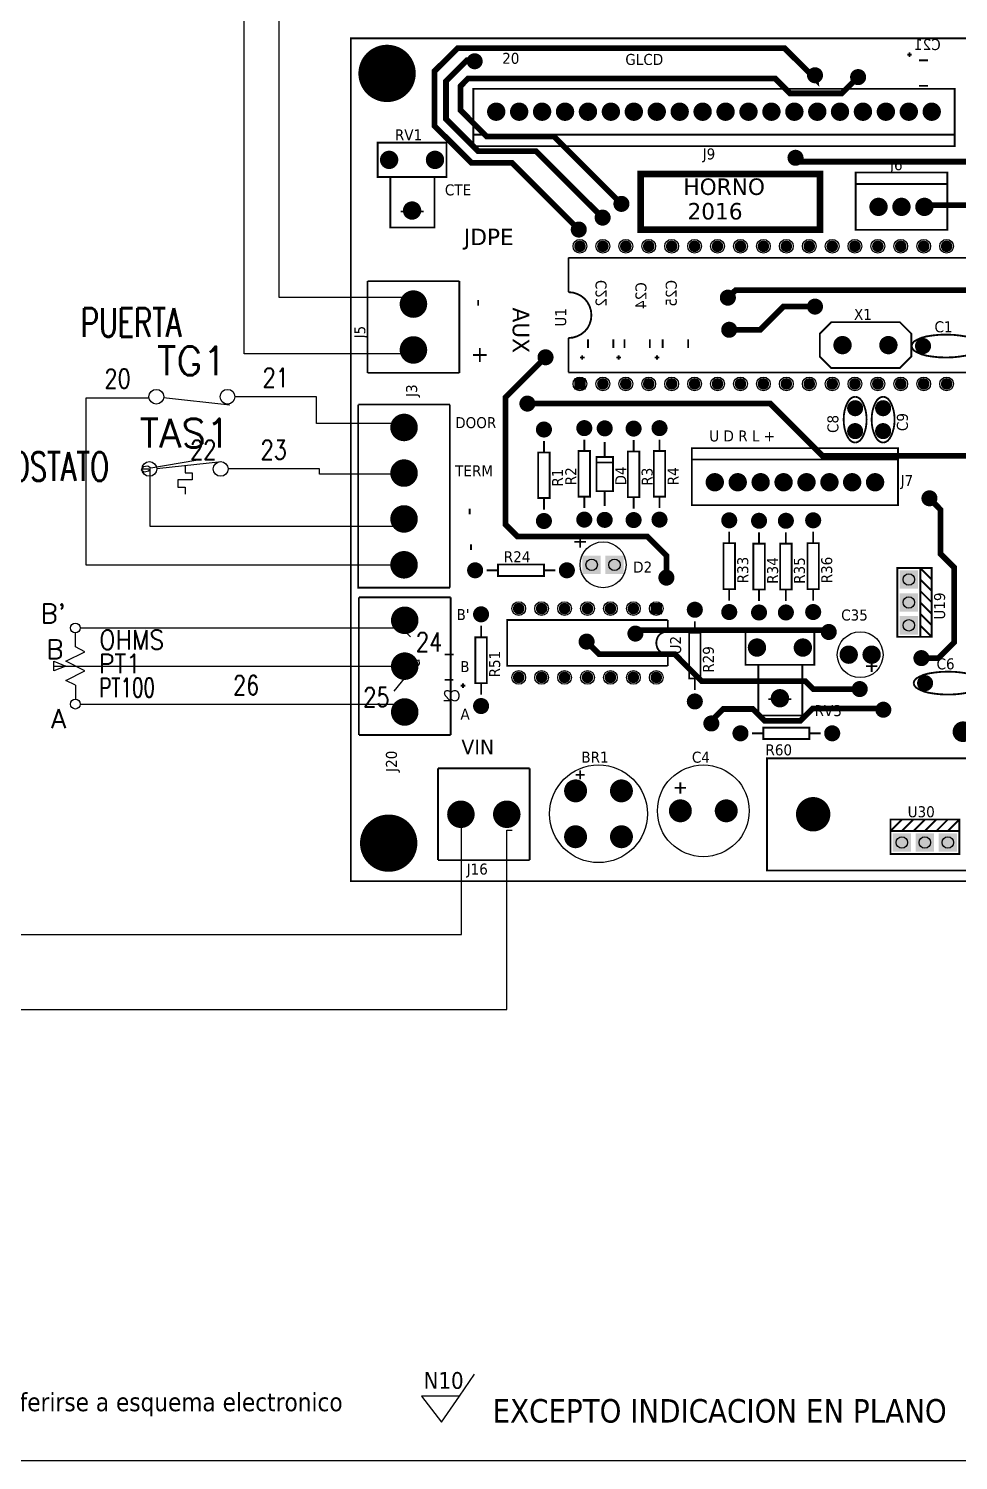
# Model space of a CAD drawing. Header units: millimetres. Extents: x 123.5 to 144.3, y 105.4 to 121.6.
# Drawn here: x 127.29 to 133.38, y 105.41 to 114.77 of the extents above; entities that cross this region are included whole.
import ezdxf
from ezdxf.enums import TextEntityAlignment as Align

# ---------------------------------------------------------------- set-up
doc = ezdxf.new("R2010")
doc.units = ezdxf.units.MM
for name, color, linetype in [('12632256', 7, 'Continuous'), ('CONTORNO', 179, 'Continuous'), ('DESC', 250, 'Continuous'), ('MISC', 7, 'Continuous'), ('SYMS', 7, 'Continuous'), ('TAGS', 250, 'Continuous'), ('TERMS', 250, 'Continuous'), ('WIRES', 7, 'Continuous')]:
    doc.layers.add(name, color=color, linetype=linetype)
doc.layers.add('WIRENO', color=7, linetype='Continuous', true_color=0x000000)
doc.styles.add('SLDTEXTSTYLE0', font='tahoma.ttf')
doc.styles.get("Standard").update_dxf_attribs({"font": 'tahoma.ttf'})
doc.styles.add('WD', font='romans.shx')

# ---------------------------------------------------------------- blocks, each defined once
blk = doc.blocks.new('VVR1TZR')
for p, q in [((0, 0.125), (0, 0.2168)), ((-0.0625, 0.0312), (0.0625, 0.0938)), ((0.0625, 0.0938), (0, 0.125)), ((-0.1406, -0.0312), (-0.1406, 0.0312)), ((-0.1406, 0.0312), (-0.0625, 0)), ((-0.0625, 0), (-0.1406, -0.0312)), ((0.0625, -0.0312), (-0.0625, 0.0312)), ((-0.0625, -0.0938), (0.0625, -0.0312)), ((0, -0.125), (-0.0625, -0.0938)), ((0, -0.125), (0, -0.2168))]:
    blk.add_line(p, q)
for centre in [(0, 0.249), (0, -0.249)]:
    blk.add_circle(centre, 0.0322)
at = {"style": 'WD', "width": 0.7}
for tag, p in [('INST', (0.1562, 0.5599)), ('LOC', (0.1562, 0.3903))]:
    blk.add_attdef(tag, text='', height=0.125, dxfattribs=at).set_placement(p, align=Align.TOP_LEFT)
at = {"linetype": 'Continuous', "style": 'WD', "flags": 8}
for tag, p in [('TERM01', (-0.0625, 0.2812)), ('TERM03', (-0.0781, 0.0469))]:
    blk.add_attdef(tag, text='', height=0.125, dxfattribs=at).set_placement(p, align=Align.RIGHT)
at = {"color": 7, "style": 'WD', "flags": 1}
for tag, p in [('X2TERM01', (0, 0.2812)), ('X4TERM01', (-0.0312, 0.25)), ('X1TERM01', (0.0312, 0.25)), ('X4TERM03', (-0.1406, 0)), ('X4TERM02', (-0.0312, -0.25)), ('X8TERM02', (0, -0.2812)), ('X1TERM02', (0.0312, -0.25))]:
    blk.add_attdef(tag, p, '', height=0.0125, dxfattribs=at)
at = {"style": 'WD'}
for tag, p, width in [('RATING1', (0.1562, 0.1091), 0.9), ('TAG1', (0.1531, -0.0472), 0.9), ('DESC1', (0.1562, -0.2034), 0.7), ('DESC2', (0.1562, -0.3597), 0.7)]:
    blk.add_attdef(tag, p, '', height=0.125, dxfattribs=dict(at, width=width))
at = {"style": 'WD', "flags": 9}
blk.add_attdef('FAMILY', text='', height=0.01, dxfattribs=at).set_placement((-0.2191, -0.0659), align=Align.CENTER)
at = {"linetype": 'Continuous', "style": 'WD', "flags": 9}
for tag, p in [('MFG', (-0.2211, -0.0986)), ('CAT', (-0.2211, -0.0835))]:
    blk.add_attdef(tag, text='', height=0.01, dxfattribs=at).set_placement(p, align=Align.MIDDLE)
blk.add_attdef('ASSYCODE', text='', height=0.01, dxfattribs=at).set_placement((-0.2188, -0.125), align=Align.CENTER)
at = {"linetype": 'Continuous', "style": 'WD', "flags": 8}
blk.add_attdef('TERM02', text='', height=0.125, dxfattribs=at).set_placement((-0.0625, -0.2812), align=Align.TOP_RIGHT)
blk = doc.blocks.new('EPAD')
at = {"const_width": 0.5}
blk.add_lwpolyline([(-0.25, 0, 1), (0.25, 0, 1)], format="xyb", close=True, dxfattribs=at)
blk = doc.blocks.new('RPAD')
blk.add_trace([(-0.5, -0.5), (-0.5, 0.5), (0.5, -0.5), (0.5, 0.5)])
blk = doc.blocks.new('Tarjeta Electr')
for points, const_width in [([(128.4364, 112.9248), (132.6914, 112.9248), (132.6914, 116.6008), (128.4364, 116.6008), (128.4364, 112.9248)], 0.008), ([(129.4304, 115.7668), (129.1394, 116.0578), (128.9624, 116.0578), (128.8014, 116.2188), (128.8014, 116.4578), (128.9024, 116.5578), (130.3274, 116.5578), (130.4624, 116.4238), (130.4604, 116.4398)], 0.025), ([(129.5344, 115.8188), (129.2434, 116.1088), (128.9914, 116.1088), (128.8514, 116.2488), (128.8514, 116.4138), (128.9424, 116.5048), (128.9764, 116.5048), (128.9764, 116.5008)], 0.025), ([(130.8824, 116.5298), (130.8624, 116.5298)], 0.008), ([(130.8724, 116.5198), (130.8724, 116.5398)], 0.008), ([(130.9524, 116.5048), (130.9144, 116.5048)], 0.008), ([(129.6164, 115.8788), (129.3224, 116.1728), (129.0284, 116.1728), (128.9144, 116.2878), (128.9144, 116.3918), (128.9474, 116.4258), (130.2864, 116.4258), (130.3514, 116.3608), (130.5774, 116.3608), (130.6484, 116.4318)], 0.025), ([(130.9524, 116.3938), (130.9134, 116.3938)], 0.008), ([(128.9704, 116.1308), (131.0694, 116.1308), (131.0694, 116.3808), (128.9704, 116.3808), (128.9704, 116.1308)], 0.008), ([(128.5534, 115.9958), (128.8534, 115.9958), (128.8534, 116.1458), (128.5534, 116.1458), (128.5534, 115.9958)], 0.008), ([(131.0694, 116.1808), (128.9704, 116.1808)], 0.008), ([(130.0804, 115.4698), (130.1144, 115.5028), (131.4864, 115.5028), (131.4974, 115.5138), (131.4974, 115.9288), (131.2934, 116.1328), (131.1784, 116.1328), (131.1314, 116.1798)], 0.025), ([(131.1564, 116.0628), (130.3924, 116.0628), (130.3754, 116.0798)], 0.025), ([(129.7004, 115.7668), (130.4824, 115.7668), (130.4824, 116.0088), (129.7004, 116.0088), (129.7004, 115.7668)], 0.029), ([(130.6374, 115.7658), (131.0374, 115.7658), (131.0374, 116.0158), (130.6374, 116.0158), (130.6374, 115.7658)], 0.008), ([(128.6084, 115.7758), (128.8014, 115.7758), (128.8014, 115.9958), (128.6084, 115.9958), (128.6084, 115.7758)], 0.008), ([(130.6374, 115.9658), (131.0374, 115.9658)], 0.008), ([(128.7534, 115.8458), (128.6534, 115.8458)], 0.008), ([(131.4434, 115.8728), (130.9444, 115.8728), (130.9374, 115.8658)], 0.025), ([(129.3854, 115.4938), (129.3854, 115.6438)], 0.008), ([(129.3854, 115.6438), (131.3844, 115.6438)], 0.008), ([(128.5094, 115.5418), (128.9094, 115.5418)], 0.008), ([(128.5094, 115.1418), (128.5094, 115.5418)], 0.008), ([(128.9094, 115.1418), (128.9094, 115.5418)], 0.008), ([(129.4854, 115.3938), (129.4834, 115.4138), (129.4774, 115.4328), (129.4684, 115.4498), (129.4564, 115.4648), (129.4414, 115.4768), (129.4244, 115.4858), (129.4054, 115.4918), (129.3854, 115.4938)], 0.008), ([(129.4854, 115.3938), (129.4834, 115.3728), (129.4774, 115.3538), (129.4684, 115.3368), (129.4564, 115.3228), (129.4414, 115.3108), (129.4244, 115.3018), (129.4054, 115.2958), (129.3854, 115.2938)], 0.008), ([(130.0864, 115.3298), (130.2214, 115.3298), (130.3224, 115.4308), (130.4604, 115.4308)], 0.025), ([(130.5314, 115.3628), (130.8304, 115.3628), (130.8804, 115.3128), (130.8804, 115.2128), (130.8304, 115.1628), (130.5314, 115.1628), (130.4814, 115.2128), (130.4814, 115.3128), (130.5314, 115.3628)], 0.008), ([(129.3854, 115.1438), (129.3854, 115.2938)], 0.008), ([(129.4704, 115.2888), (129.4704, 115.2508)], 0.008), ([(129.5814, 115.2888), (129.5814, 115.2498)], 0.008), ([(129.6294, 115.2888), (129.6294, 115.2508)], 0.008), ([(129.7404, 115.2888), (129.7404, 115.2498)], 0.008), ([(129.7964, 115.2888), (129.7964, 115.2508)], 0.008), ([(129.9074, 115.2888), (129.9074, 115.2498)], 0.008), ([(130.8814, 115.2588), (130.8844, 115.2688), (130.8924, 115.2788), (130.9064, 115.2868), (130.9244, 115.2948), (130.9464, 115.3008), (130.9724, 115.3048), (131.0004, 115.3078), (131.0314, 115.3088)], 0.008), ([(131.1814, 115.2588), (131.1784, 115.2688), (131.1694, 115.2788), (131.1564, 115.2868), (131.1384, 115.2948), (131.1164, 115.3008), (131.0904, 115.3048), (131.0624, 115.3078), (131.0314, 115.3088)], 0.008), ([(129.8124, 114.2488), (129.8124, 114.3448), (129.7294, 114.4278), (129.1634, 114.4278), (129.1104, 114.4808), (129.1104, 115.0348), (129.2854, 115.2098)], 0.025), ([(129.4554, 115.2088), (129.4354, 115.2088)], 0.008), ([(129.4454, 115.2188), (129.4454, 115.1988)], 0.008), ([(129.6144, 115.2088), (129.5944, 115.2088)], 0.008), ([(129.6044, 115.2188), (129.6044, 115.1988)], 0.008), ([(129.7814, 115.2088), (129.7614, 115.2088)], 0.008), ([(129.7714, 115.2188), (129.7714, 115.1988)], 0.008), ([(130.8814, 115.2588), (130.8844, 115.2488), (130.8924, 115.2388), (130.9064, 115.2308), (130.9244, 115.2228), (130.9464, 115.2168), (130.9724, 115.2128), (131.0004, 115.2098), (131.0314, 115.2088)], 0.008), ([(131.1814, 115.2588), (131.1784, 115.2488), (131.1694, 115.2388), (131.1564, 115.2308), (131.1384, 115.2228), (131.1164, 115.2168), (131.0904, 115.2128), (131.0624, 115.2098), (131.0314, 115.2088)], 0.008), ([(128.5094, 115.1418), (128.9094, 115.1418)], 0.008), ([(129.3854, 115.1438), (131.3844, 115.1438)], 0.008), ([(129.2064, 115.0078), (130.2654, 115.0078), (130.4934, 114.7798), (131.4714, 114.7798), (131.5004, 114.8088)], 0.025), ([(130.6354, 115.0378), (130.6254, 115.0358), (130.6154, 115.0298), (130.6074, 115.0208), (130.6004, 115.0088), (130.5944, 114.9938), (130.5894, 114.9768), (130.5864, 114.9578), (130.5854, 114.9378)], 0.008), ([(130.6354, 115.0378), (130.6454, 115.0358), (130.6554, 115.0298), (130.6634, 115.0208), (130.6704, 115.0088), (130.6764, 114.9938), (130.6814, 114.9768), (130.6844, 114.9578), (130.6854, 114.9378)], 0.008), ([(130.7574, 115.0378), (130.7474, 115.0358), (130.7374, 115.0298), (130.7294, 115.0208), (130.7224, 115.0088), (130.7164, 114.9938), (130.7114, 114.9768), (130.7084, 114.9578), (130.7074, 114.9378)], 0.008), ([(130.7574, 115.0378), (130.7674, 115.0358), (130.7774, 115.0298), (130.7854, 115.0208), (130.7924, 115.0088), (130.7984, 114.9938), (130.8034, 114.9768), (130.8064, 114.9578), (130.8074, 114.9378)], 0.008), ([(128.8684, 115.0038), (128.4684, 115.0038)], 0.008), ([(128.8684, 114.2048), (128.4684, 114.2048), (128.4684, 115.0038)], 0.008), ([(128.8684, 115.0038), (128.8684, 114.2048)], 0.008), ([(130.6354, 114.8378), (130.6254, 114.8398), (130.6154, 114.8458), (130.6074, 114.8548), (130.6004, 114.8668), (130.5944, 114.8818), (130.5894, 114.8988), (130.5864, 114.9178), (130.5854, 114.9378)], 0.008), ([(130.6354, 114.8378), (130.6454, 114.8398), (130.6554, 114.8458), (130.6634, 114.8548), (130.6704, 114.8668), (130.6764, 114.8818), (130.6814, 114.8988), (130.6844, 114.9178), (130.6854, 114.9378)], 0.008), ([(130.7574, 114.8378), (130.7474, 114.8398), (130.7374, 114.8458), (130.7294, 114.8548), (130.7224, 114.8668), (130.7164, 114.8818), (130.7114, 114.8988), (130.7084, 114.9178), (130.7074, 114.9378)], 0.008), ([(130.7574, 114.8378), (130.7674, 114.8398), (130.7774, 114.8458), (130.7854, 114.8548), (130.7924, 114.8668), (130.7984, 114.8818), (130.8034, 114.8988), (130.8064, 114.9178), (130.8074, 114.9378)], 0.008), ([(129.2784, 114.8448), (129.2784, 114.7948)], 0.008), ([(129.4544, 114.8008), (129.4544, 114.8508)], 0.008), ([(129.5434, 114.7748), (129.5434, 114.8398)], 0.008), ([(129.6694, 114.8488), (129.6694, 114.7988)], 0.008), ([(129.7824, 114.8508), (129.7824, 114.8008)], 0.008), ([(129.2534, 114.5958), (129.3034, 114.5958), (129.3034, 114.7948), (129.2534, 114.7948), (129.2534, 114.5958)], 0.008), ([(129.4294, 114.6018), (129.4794, 114.6018), (129.4794, 114.8008), (129.4294, 114.8008), (129.4294, 114.6018)], 0.008), ([(129.5074, 114.6258), (129.5794, 114.6258), (129.5794, 114.7748), (129.5074, 114.7748), (129.5074, 114.6258)], 0.008), ([(129.6444, 114.5998), (129.6944, 114.5998), (129.6944, 114.7988), (129.6444, 114.7988), (129.6444, 114.5998)], 0.008), ([(129.7574, 114.6018), (129.8074, 114.6018), (129.8074, 114.8008), (129.7574, 114.8008), (129.7574, 114.6018)], 0.008), ([(129.9234, 114.5648), (130.8224, 114.5648), (130.8224, 114.8138), (129.9234, 114.8138), (129.9234, 114.5648)], 0.008), ([(129.9234, 114.7638), (130.8224, 114.7638)], 0.008), ([(129.5784, 114.7508), (129.5084, 114.7508)], 0.008), ([(129.2784, 114.5958), (129.2784, 114.5458)], 0.008), ([(129.4544, 114.5518), (129.4544, 114.6018)], 0.008), ([(129.5434, 114.6258), (129.5434, 114.5608)], 0.008), ([(129.6694, 114.5998), (129.6694, 114.5498)], 0.008), ([(129.7824, 114.6018), (129.7824, 114.5518)], 0.008), ([(130.9244, 113.8978), (130.9984, 113.8978), (131.0674, 113.9668), (131.0674, 114.2928), (131.0074, 114.3528), (131.0074, 114.5458), (130.9594, 114.5948)], 0.025), ([(129.4114, 114.4048), (129.4614, 114.4048)], 0.008), ([(129.4364, 114.4298), (129.4364, 114.3798)], 0.008), ([(130.0614, 114.1988), (130.1114, 114.1988), (130.1114, 114.3988), (130.0614, 114.3988), (130.0614, 114.1988)], 0.008), ([(130.0864, 114.4488), (130.0864, 114.3988)], 0.008), ([(130.1914, 114.1968), (130.2414, 114.1968), (130.2414, 114.3968), (130.1914, 114.3968), (130.1914, 114.1968)], 0.008), ([(130.2164, 114.4468), (130.2164, 114.3968)], 0.008), ([(130.3084, 114.1968), (130.3584, 114.1968), (130.3584, 114.3968), (130.3084, 114.3968), (130.3084, 114.1968)], 0.008), ([(130.3334, 114.4468), (130.3334, 114.3968)], 0.008), ([(130.4274, 114.1988), (130.4774, 114.1988), (130.4774, 114.3988), (130.4274, 114.3988), (130.4274, 114.1988)], 0.008), ([(130.4524, 114.4488), (130.4524, 114.3988)], 0.008), ([(129.0284, 114.2808), (129.0784, 114.2808)], 0.008), ([(129.0784, 114.2558), (129.2784, 114.2558), (129.2784, 114.3058), (129.0784, 114.3058), (129.0784, 114.2558)], 0.008), ([(129.2784, 114.2808), (129.3284, 114.2808)], 0.008), ([(130.8194, 113.9908), (130.9194, 113.9908), (130.9194, 114.2908), (130.8194, 114.2908), (130.8194, 113.9908)], 0.008), ([(130.9194, 114.2908), (130.9694, 114.2908), (130.9694, 113.9908), (130.9194, 113.9908)], 0.008), ([(130.9194, 114.2908), (130.9694, 114.2408)], 0.008), ([(130.9194, 114.2408), (130.9694, 114.1908)], 0.008), ([(128.8714, 114.1628), (128.4714, 114.1628)], 0.008), ([(128.4714, 114.1628), (128.4714, 113.5628)], 0.008), ([(128.8714, 113.5628), (128.8714, 114.1628)], 0.008), ([(130.0864, 114.1988), (130.0864, 114.1488)], 0.008), ([(130.2164, 114.1968), (130.2164, 114.1468)], 0.008), ([(130.3334, 114.1968), (130.3334, 114.1468)], 0.008), ([(130.4524, 114.1988), (130.4524, 114.1488)], 0.008), ([(130.9194, 114.1908), (130.9694, 114.1408)], 0.008), ([(130.9194, 114.1408), (130.9694, 114.0908)], 0.008), ([(130.9194, 114.0908), (130.9694, 114.0408)], 0.008), ([(129.0044, 114.0388), (129.0044, 113.9888)], 0.008), ([(129.8184, 114.0638), (129.1184, 114.0638), (129.1184, 113.8638), (129.8184, 113.8638)], 0.008), ([(130.5204, 114.0118), (130.5124, 114.0198), (129.6924, 114.0198), (129.6774, 114.0048)], 0.025), ([(129.7684, 113.9638), (129.7694, 113.9738), (129.7724, 113.9838), (129.7764, 113.9928), (129.7824, 113.9998), (129.7894, 114.0058), (129.7984, 114.0098), (129.8084, 114.0128), (129.8184, 114.0138)], 0.008), ([(129.8184, 114.0638), (129.8184, 114.0138)], 0.008), ([(129.9364, 114.0588), (129.9364, 114.0088)], 0.008), ([(130.1574, 113.8688), (130.4574, 113.8688), (130.4574, 114.0188), (130.1574, 114.0188), (130.1574, 113.8688)], 0.008), ([(130.9194, 114.0408), (130.9694, 113.9908)], 0.008), ([(128.9794, 113.7888), (129.0294, 113.7888), (129.0294, 113.9888), (128.9794, 113.9888), (128.9794, 113.7888)], 0.008), ([(130.6554, 113.7628), (130.4524, 113.7628), (130.4184, 113.7968), (129.9664, 113.7968), (129.8494, 113.9148), (129.5194, 113.9148), (129.4644, 113.9698)], 0.025), ([(129.7684, 113.9638), (129.7694, 113.9538), (129.7724, 113.9438), (129.7764, 113.9358), (129.7824, 113.9288), (129.7894, 113.9218), (129.7984, 113.9178), (129.8084, 113.9148), (129.8184, 113.9138)], 0.008), ([(129.9114, 113.8088), (129.9614, 113.8088), (129.9614, 114.0088), (129.9114, 114.0088), (129.9114, 113.8088)], 0.008), ([(128.8454, 113.9138), (128.8844, 113.9138)], 0.008), ([(129.8184, 113.9138), (129.8184, 113.8638)], 0.008), ([(130.7074, 113.8378), (130.7074, 113.8878)], 0.008), ([(130.2134, 113.6478), (130.4054, 113.6478), (130.4054, 113.8688), (130.2134, 113.8688), (130.2134, 113.6478)], 0.008), ([(130.7324, 113.8628), (130.6824, 113.8628)], 0.008), ([(130.8904, 113.7888), (130.8934, 113.7988), (130.9014, 113.8088), (130.9154, 113.8168), (130.9334, 113.8248), (130.9554, 113.8308), (130.9814, 113.8348), (131.0094, 113.8378), (131.0404, 113.8388)], 0.008), ([(131.1904, 113.7888), (131.1874, 113.7988), (131.1784, 113.8088), (131.1644, 113.8168), (131.1464, 113.8248), (131.1244, 113.8308), (131.0994, 113.8348), (131.0714, 113.8378), (131.0404, 113.8388)], 0.008), ([(128.8454, 113.8028), (128.8834, 113.8028)], 0.008), ([(128.9154, 113.7778), (128.9354, 113.7778)], 0.008), ([(128.9254, 113.7878), (128.9254, 113.7678)], 0.008), ([(129.0044, 113.7888), (129.0044, 113.7388)], 0.008), ([(129.9364, 113.8088), (129.9364, 113.7588)], 0.008), ([(130.8904, 113.7888), (130.8934, 113.7788), (130.9014, 113.7688), (130.9154, 113.7608), (130.9334, 113.7528), (130.9554, 113.7468), (130.9814, 113.7428), (131.0094, 113.7398), (131.0404, 113.7388)], 0.008), ([(131.1904, 113.7888), (131.1874, 113.7788), (131.1784, 113.7688), (131.1644, 113.7608), (131.1464, 113.7528), (131.1244, 113.7468), (131.0994, 113.7428), (131.0714, 113.7398), (131.0404, 113.7388)], 0.008), ([(130.3574, 113.7188), (130.2574, 113.7188)], 0.008), ([(130.0084, 113.6128), (130.0084, 113.6248), (130.0594, 113.6758), (130.1134, 113.6758), (130.1894, 113.6758), (130.2404, 113.6248), (130.3974, 113.6248), (130.4504, 113.6778), (130.7534, 113.6778), (130.7584, 113.6728)], 0.025), ([(130.2354, 113.5448), (130.4354, 113.5448), (130.4354, 113.5948), (130.2354, 113.5948), (130.2354, 113.5448)], 0.008), ([(128.8714, 113.5628), (128.4714, 113.5628)], 0.008), ([(130.1854, 113.5698), (130.2354, 113.5698)], 0.008), ([(130.4354, 113.5698), (130.4854, 113.5698)], 0.008), ([(130.2514, 112.9718), (131.6284, 112.9718), (131.6284, 113.4608), (130.2514, 113.4608), (130.2514, 112.9718)], 0.008), ([(128.8164, 113.4168), (128.8164, 113.0168)], 0.008), ([(128.8164, 113.4168), (129.2164, 113.4168)], 0.008), ([(129.2164, 113.4168), (129.2164, 113.0168)], 0.008), ([(129.4164, 113.3888), (129.4564, 113.3888)], 0.008), ([(129.4364, 113.4088), (129.4364, 113.3688)], 0.008), ([(129.8484, 113.3318), (129.8984, 113.3318)], 0.008), ([(129.8734, 113.3568), (129.8734, 113.3068)], 0.008), ([(130.7894, 113.1438), (130.7894, 113.1938), (131.0894, 113.1938), (131.0894, 113.1438)], 0.008), ([(130.7894, 113.1438), (130.8394, 113.1938)], 0.008), ([(130.7894, 113.0438), (131.0894, 113.0438), (131.0894, 113.1438), (130.7894, 113.1438), (130.7894, 113.0438)], 0.008), ([(130.8394, 113.1438), (130.8894, 113.1938)], 0.008), ([(130.8894, 113.1438), (130.9394, 113.1938)], 0.008), ([(130.9394, 113.1438), (130.9894, 113.1938)], 0.008), ([(130.9894, 113.1438), (131.0394, 113.1938)], 0.008), ([(131.0394, 113.1438), (131.0894, 113.1938)], 0.008), ([(128.8164, 113.0168), (129.2164, 113.0168)], 0.008)]:
    blk.add_lwpolyline(points, dxfattribs=dict(const_width=const_width))
for centre, radius in [((128.9764, 116.5008), 0.025), ((128.5944, 116.4478), 0.03), ((130.4604, 116.4398), 0.025), ((130.6484, 116.4318), 0.025), ((129.0704, 116.2808), 0.01), ((129.1704, 116.2808), 0.01), ((129.2704, 116.2808), 0.01), ((129.3704, 116.2808), 0.01), ((129.4704, 116.2808), 0.01), ((129.5704, 116.2808), 0.01), ((129.6704, 116.2808), 0.01), ((129.7704, 116.2808), 0.01), ((129.8704, 116.2808), 0.01), ((129.9704, 116.2808), 0.01), ((130.0704, 116.2808), 0.01), ((130.1704, 116.2808), 0.01), ((130.2704, 116.2808), 0.01), ((130.3704, 116.2808), 0.01), ((130.4704, 116.2808), 0.01), ((130.5694, 116.2808), 0.01), ((130.6694, 116.2808), 0.01), ((130.7694, 116.2808), 0.01), ((130.8694, 116.2808), 0.01), ((130.9694, 116.2808), 0.01), ((128.6034, 116.0708), 0.025), ((128.8034, 116.0708), 0.025), ((130.3754, 116.0798), 0.025), ((129.6164, 115.8788), 0.025), ((128.7034, 115.8498), 0.025), ((129.5344, 115.8188), 0.025), ((130.7374, 115.8658), 0.01), ((130.8374, 115.8658), 0.01), ((130.9374, 115.8658), 0.01), ((129.4304, 115.7668), 0.025), ((129.4354, 115.6938), 0.03), ((129.5354, 115.6938), 0.03), ((129.6354, 115.6938), 0.03), ((129.7354, 115.6938), 0.03), ((129.8354, 115.6938), 0.03), ((129.9354, 115.6938), 0.03), ((130.0354, 115.6938), 0.03), ((130.1354, 115.6938), 0.03), ((130.2354, 115.6938), 0.03), ((130.3354, 115.6938), 0.03), ((130.4354, 115.6938), 0.03), ((130.5354, 115.6938), 0.03), ((130.6344, 115.6938), 0.03), ((130.7344, 115.6938), 0.03), ((130.8344, 115.6938), 0.03), ((130.9344, 115.6938), 0.03), ((131.0344, 115.6938), 0.03), ((128.7094, 115.4418), 0.03), ((130.0804, 115.4698), 0.025), ((130.4604, 115.4308), 0.025), ((130.0864, 115.3298), 0.025), ((128.7094, 115.2418), 0.03), ((130.5804, 115.2628), 0.025), ((130.7804, 115.2628), 0.025), ((130.9314, 115.2588), 0.025), ((129.2854, 115.2098), 0.025), ((129.4354, 115.0938), 0.03), ((129.5354, 115.0938), 0.03), ((129.6354, 115.0938), 0.03), ((129.7354, 115.0938), 0.03), ((129.8354, 115.0938), 0.03), ((129.9354, 115.0938), 0.03), ((130.0354, 115.0938), 0.03), ((130.1354, 115.0938), 0.03), ((130.2354, 115.0938), 0.03), ((130.3354, 115.0938), 0.03), ((130.4354, 115.0938), 0.03), ((130.5354, 115.0938), 0.03), ((130.6344, 115.0938), 0.03), ((130.7344, 115.0938), 0.03), ((130.8344, 115.0938), 0.03), ((130.9344, 115.0938), 0.03), ((131.0344, 115.0938), 0.03), ((129.2064, 115.0078), 0.025), ((130.6354, 114.9878), 0.025), ((130.7574, 114.9878), 0.025), ((128.6684, 114.9038), 0.03), ((129.2784, 114.8948), 0.025), ((129.4544, 114.9008), 0.025), ((129.5434, 114.8998), 0.025), ((129.6694, 114.8988), 0.025), ((129.7824, 114.9008), 0.025), ((130.6354, 114.8878), 0.025), ((130.7574, 114.8878), 0.025), ((128.6684, 114.7048), 0.03), ((130.0234, 114.6648), 0.01), ((130.1234, 114.6648), 0.01), ((130.2234, 114.6648), 0.01), ((130.3234, 114.6648), 0.01), ((130.4234, 114.6648), 0.01), ((130.5234, 114.6648), 0.01), ((130.6224, 114.6648), 0.01), ((130.7224, 114.6648), 0.01), ((130.9594, 114.5948), 0.025), ((128.6684, 114.5048), 0.03), ((129.2784, 114.4958), 0.025), ((129.4544, 114.5018), 0.025), ((129.5434, 114.5008), 0.025), ((129.6694, 114.4998), 0.025), ((129.7824, 114.5018), 0.025), ((130.0864, 114.4988), 0.025), ((130.2164, 114.4968), 0.025), ((130.3334, 114.4968), 0.025), ((130.4524, 114.4988), 0.025), ((128.6684, 114.3048), 0.03), ((129.4864, 114.3048), 0.025), ((129.5864, 114.3048), 0.025), ((128.9784, 114.2808), 0.025), ((129.3784, 114.2808), 0.025), ((129.8124, 114.2488), 0.025), ((130.8694, 114.2408), 0.025), ((129.1684, 114.1138), 0.03), ((129.2684, 114.1138), 0.03), ((129.3684, 114.1138), 0.03), ((129.4684, 114.1138), 0.03), ((129.5684, 114.1138), 0.03), ((129.6684, 114.1138), 0.03), ((129.7684, 114.1138), 0.03), ((130.8694, 114.1408), 0.025), ((128.6714, 114.0628), 0.03), ((129.0044, 114.0888), 0.025), ((129.9364, 114.1088), 0.025), ((130.0864, 114.0988), 0.025), ((130.2164, 114.0968), 0.025), ((130.3334, 114.0968), 0.025), ((130.4524, 114.0988), 0.025), ((129.6774, 114.0048), 0.025), ((130.5204, 114.0118), 0.025), ((130.8694, 114.0408), 0.025), ((129.4644, 113.9698), 0.025), ((130.2074, 113.9438), 0.025), ((130.4074, 113.9438), 0.025), ((128.6714, 113.8628), 0.03), ((130.6074, 113.9128), 0.025), ((130.7074, 113.9128), 0.025), ((130.9244, 113.8978), 0.025), ((129.1684, 113.8138), 0.03), ((129.2684, 113.8138), 0.03), ((129.3684, 113.8138), 0.03), ((129.4684, 113.8138), 0.03), ((129.5684, 113.8138), 0.03), ((129.6684, 113.8138), 0.03), ((129.7684, 113.8138), 0.03), ((130.6554, 113.7628), 0.025), ((130.9404, 113.7888), 0.025), ((129.0044, 113.6888), 0.025), ((129.9364, 113.7088), 0.025), ((130.3074, 113.7228), 0.025), ((128.6714, 113.6628), 0.03), ((130.7584, 113.6728), 0.025), ((130.0084, 113.6128), 0.025), ((130.1354, 113.5698), 0.025), ((130.5354, 113.5698), 0.025), ((131.1054, 113.5768), 0.025), ((129.4164, 113.3188), 0.025), ((129.6164, 113.3188), 0.025), ((128.9164, 113.2168), 0.03), ((129.1164, 113.2168), 0.03), ((129.8734, 113.2318), 0.025), ((130.0734, 113.2318), 0.025), ((130.4524, 113.2168), 0.03), ((129.4164, 113.1188), 0.025), ((129.6164, 113.1188), 0.025), ((128.6014, 113.0908), 0.03), ((130.8394, 113.0938), 0.025), ((130.9394, 113.0938), 0.025), ((131.0394, 113.0938), 0.025)]:
    blk.add_circle(centre, radius)
at = {"layer": '12632256'}
for centre, radius in [((129.5364, 114.3048), 0.1), ((129.5364, 114.3048), 0), ((130.6574, 113.9128), 0.1), ((129.5164, 113.2188), 0.213), ((129.9734, 113.2318), 0.2)]:
    blk.add_circle(centre, radius, dxfattribs=at)
for name, p, xscale, yscale in [('EPAD', (128.5944, 116.4478), 0.25, 0.25), ('EPAD', (128.9764, 116.5008), 0.07, 0.07), ('EPAD', (130.4604, 116.4398), 0.07, 0.07), ('EPAD', (130.6484, 116.4318), 0.07, 0.07), ('EPAD', (129.0704, 116.2808), 0.08, 0.08), ('EPAD', (129.1704, 116.2808), 0.08, 0.08), ('EPAD', (129.2704, 116.2808), 0.08, 0.08), ('EPAD', (129.3704, 116.2808), 0.08, 0.08), ('EPAD', (129.4704, 116.2808), 0.08, 0.08), ('EPAD', (129.5704, 116.2808), 0.08, 0.08), ('EPAD', (129.6704, 116.2808), 0.08, 0.08), ('EPAD', (129.7704, 116.2808), 0.08, 0.08), ('EPAD', (129.8704, 116.2808), 0.08, 0.08), ('EPAD', (129.9704, 116.2808), 0.08, 0.08), ('EPAD', (130.0704, 116.2808), 0.08, 0.08), ('EPAD', (130.1704, 116.2808), 0.08, 0.08), ('EPAD', (130.2704, 116.2808), 0.08, 0.08), ('EPAD', (130.3704, 116.2808), 0.08, 0.08), ('EPAD', (130.4704, 116.2808), 0.08, 0.08), ('EPAD', (130.5694, 116.2808), 0.08, 0.08), ('EPAD', (130.6694, 116.2808), 0.08, 0.08), ('EPAD', (130.7694, 116.2808), 0.08, 0.08), ('EPAD', (130.8694, 116.2808), 0.08, 0.08), ('EPAD', (130.9694, 116.2808), 0.08, 0.08), ('EPAD', (128.6034, 116.0708), 0.08, 0.08), ('EPAD', (128.8034, 116.0708), 0.08, 0.08), ('EPAD', (130.3754, 116.0798), 0.07, 0.07), ('EPAD', (128.7034, 115.8498), 0.08, 0.08), ('EPAD', (129.6164, 115.8788), 0.07, 0.07), ('EPAD', (130.7374, 115.8658), 0.08, 0.08), ('EPAD', (130.8374, 115.8658), 0.08, 0.08), ('EPAD', (130.9374, 115.8658), 0.08, 0.08), ('EPAD', (129.5344, 115.8188), 0.07, 0.07), ('EPAD', (129.4304, 115.7668), 0.07, 0.07), ('EPAD', (129.4354, 115.6938), 0.05, 0.05), ('EPAD', (129.5354, 115.6938), 0.05, 0.05), ('EPAD', (129.6354, 115.6938), 0.05, 0.05), ('EPAD', (129.7354, 115.6938), 0.05, 0.05), ('EPAD', (129.8354, 115.6938), 0.05, 0.05), ('EPAD', (129.9354, 115.6938), 0.05, 0.05), ('EPAD', (130.0354, 115.6938), 0.05, 0.05), ('EPAD', (130.1354, 115.6938), 0.05, 0.05), ('EPAD', (130.2354, 115.6938), 0.05, 0.05), ('EPAD', (130.3354, 115.6938), 0.05, 0.05), ('EPAD', (130.4354, 115.6938), 0.05, 0.05), ('EPAD', (130.5354, 115.6938), 0.05, 0.05), ('EPAD', (130.6344, 115.6938), 0.05, 0.05), ('EPAD', (130.7344, 115.6938), 0.05, 0.05), ('EPAD', (130.8344, 115.6938), 0.05, 0.05), ('EPAD', (130.9344, 115.6938), 0.05, 0.05), ('EPAD', (131.0344, 115.6938), 0.05, 0.05), ('EPAD', (128.7094, 115.4418), 0.12, 0.12), ('EPAD', (130.0804, 115.4698), 0.07, 0.07), ('EPAD', (130.4604, 115.4308), 0.07, 0.07), ('EPAD', (130.0864, 115.3298), 0.07, 0.07), ('EPAD', (128.7094, 115.2418), 0.12, 0.12), ('EPAD', (130.5804, 115.2628), 0.08, 0.08), ('EPAD', (130.7804, 115.2628), 0.08, 0.08), ('EPAD', (130.9314, 115.2588), 0.07, 0.07), ('EPAD', (129.2854, 115.2098), 0.07, 0.07), ('RPAD', (129.4354, 115.0938), 0.05, 0.05), ('EPAD', (129.5354, 115.0938), 0.05, 0.05), ('EPAD', (129.6354, 115.0938), 0.05, 0.05), ('EPAD', (129.7354, 115.0938), 0.05, 0.05), ('EPAD', (129.8354, 115.0938), 0.05, 0.05), ('EPAD', (129.9354, 115.0938), 0.05, 0.05), ('EPAD', (130.0354, 115.0938), 0.05, 0.05), ('EPAD', (130.1354, 115.0938), 0.05, 0.05), ('EPAD', (130.2354, 115.0938), 0.05, 0.05), ('EPAD', (130.3354, 115.0938), 0.05, 0.05), ('EPAD', (130.4354, 115.0938), 0.05, 0.05), ('EPAD', (130.5354, 115.0938), 0.05, 0.05), ('EPAD', (130.6344, 115.0938), 0.05, 0.05), ('EPAD', (130.7344, 115.0938), 0.05, 0.05), ('EPAD', (130.8344, 115.0938), 0.05, 0.05), ('EPAD', (130.9344, 115.0938), 0.05, 0.05), ('EPAD', (131.0344, 115.0938), 0.05, 0.05), ('EPAD', (129.2064, 115.0078), 0.07, 0.07), ('EPAD', (130.6354, 114.9878), 0.07, 0.07), ('EPAD', (130.7574, 114.9878), 0.07, 0.07), ('EPAD', (128.6684, 114.9038), 0.12, 0.12), ('EPAD', (129.2784, 114.8948), 0.07, 0.07), ('EPAD', (129.4544, 114.9008), 0.07, 0.07), ('EPAD', (129.5434, 114.8998), 0.07, 0.07), ('EPAD', (129.6694, 114.8988), 0.07, 0.07), ('EPAD', (129.7824, 114.9008), 0.07, 0.07), ('EPAD', (130.6354, 114.8878), 0.07, 0.07), ('EPAD', (130.7574, 114.8878), 0.07, 0.07), ('EPAD', (128.6684, 114.7048), 0.12, 0.12), ('EPAD', (130.0234, 114.6648), 0.08, 0.08), ('EPAD', (130.1234, 114.6648), 0.08, 0.08), ('EPAD', (130.2234, 114.6648), 0.08, 0.08), ('EPAD', (130.3234, 114.6648), 0.08, 0.08), ('EPAD', (130.4234, 114.6648), 0.08, 0.08), ('EPAD', (130.5234, 114.6648), 0.08, 0.08), ('EPAD', (130.6224, 114.6648), 0.08, 0.08), ('EPAD', (130.7224, 114.6648), 0.08, 0.08), ('EPAD', (130.9594, 114.5948), 0.07, 0.07), ('EPAD', (128.6684, 114.5048), 0.12, 0.12), ('EPAD', (129.2784, 114.4958), 0.07, 0.07), ('EPAD', (129.4544, 114.5018), 0.07, 0.07), ('EPAD', (129.5434, 114.5008), 0.07, 0.07), ('EPAD', (129.6694, 114.4998), 0.07, 0.07), ('EPAD', (129.7824, 114.5018), 0.07, 0.07), ('EPAD', (130.0864, 114.4988), 0.07, 0.07), ('EPAD', (130.2164, 114.4968), 0.07, 0.07), ('EPAD', (130.3334, 114.4968), 0.07, 0.07), ('EPAD', (130.4524, 114.4988), 0.07, 0.07), ('EPAD', (128.6684, 114.3048), 0.12, 0.12), ('RPAD', (129.4864, 114.3048), 0.08, 0.08), ('RPAD', (129.5864, 114.3048), 0.08, 0.08), ('EPAD', (128.9784, 114.2808), 0.07, 0.07), ('EPAD', (129.3784, 114.2808), 0.07, 0.07), ('EPAD', (129.8124, 114.2488), 0.07, 0.07), ('EPAD', (129.9364, 114.1088), 0.07, 0.07), ('EPAD', (128.6714, 114.0628), 0.12, 0.12), ('EPAD', (129.0044, 114.0888), 0.07, 0.07), ('EPAD', (129.1684, 114.1138), 0.05, 0.05), ('EPAD', (129.2684, 114.1138), 0.05, 0.05), ('EPAD', (129.3684, 114.1138), 0.05, 0.05), ('EPAD', (129.4684, 114.1138), 0.05, 0.05), ('EPAD', (129.5684, 114.1138), 0.05, 0.05), ('EPAD', (129.6684, 114.1138), 0.05, 0.05), ('EPAD', (130.0864, 114.0988), 0.07, 0.07), ('EPAD', (130.2164, 114.0968), 0.07, 0.07), ('EPAD', (130.3334, 114.0968), 0.07, 0.07), ('EPAD', (130.4524, 114.0988), 0.07, 0.07), ('EPAD', (129.6774, 114.0048), 0.07, 0.07), ('EPAD', (130.5204, 114.0118), 0.07, 0.07), ('EPAD', (129.4644, 113.9698), 0.07, 0.07), ('EPAD', (130.2074, 113.9438), 0.08, 0.08), ('EPAD', (130.4074, 113.9438), 0.08, 0.08), ('EPAD', (128.6714, 113.8628), 0.12, 0.12), ('EPAD', (130.6074, 113.9128), 0.08, 0.08), ('EPAD', (130.7074, 113.9128), 0.08, 0.08), ('EPAD', (130.9244, 113.8978), 0.07, 0.07), ('EPAD', (129.1684, 113.8138), 0.05, 0.05), ('EPAD', (129.2684, 113.8138), 0.05, 0.05), ('EPAD', (129.3684, 113.8138), 0.05, 0.05), ('EPAD', (129.4684, 113.8138), 0.05, 0.05), ('EPAD', (129.5684, 113.8138), 0.05, 0.05), ('EPAD', (129.6684, 113.8138), 0.05, 0.05), ('EPAD', (129.7684, 113.8138), 0.05, 0.05), ('EPAD', (130.6554, 113.7628), 0.07, 0.07), ('EPAD', (130.9404, 113.7888), 0.07, 0.07), ('EPAD', (128.6714, 113.6628), 0.12, 0.12), ('EPAD', (129.0044, 113.6888), 0.07, 0.07), ('EPAD', (129.9364, 113.7088), 0.07, 0.07), ('EPAD', (130.3074, 113.7228), 0.08, 0.08), ('EPAD', (130.7584, 113.6728), 0.07, 0.07), ('EPAD', (130.0084, 113.6128), 0.07, 0.07), ('EPAD', (130.1354, 113.5698), 0.07, 0.07), ('EPAD', (130.5354, 113.5698), 0.07, 0.07), ('EPAD', (131.1054, 113.5768), 0.09, 0.09), ('EPAD', (129.4164, 113.3188), 0.1, 0.1), ('EPAD', (129.6164, 113.3188), 0.1, 0.1), ('EPAD', (128.9164, 113.2168), 0.12, 0.12), ('EPAD', (129.1164, 113.2168), 0.12, 0.12), ('EPAD', (129.8734, 113.2318), 0.1, 0.1), ('EPAD', (130.0734, 113.2318), 0.1, 0.1), ('EPAD', (130.4524, 113.2168), 0.15, 0.15), ('EPAD', (128.6014, 113.0908), 0.25, 0.25), ('EPAD', (129.4164, 113.1188), 0.1, 0.1), ('EPAD', (129.6164, 113.1188), 0.1, 0.1), ('RPAD', (130.8394, 113.0938), 0.08, 0.08), ('RPAD', (130.9394, 113.0938), 0.08, 0.08), ('RPAD', (131.0394, 113.0938), 0.08, 0.08)]:
    blk.add_blockref(name, p, dxfattribs=dict(xscale=xscale, yscale=yscale))
for p, xscale, yscale, rotation in [((130.8694, 114.2408), 0.08, 0.08, 270), ((130.8694, 114.1408), 0.08, 0.08, 270), ((129.7684, 114.1138), 0.05, 0.05, 180), ((130.8694, 114.0408), 0.08, 0.08, 270)]:
    blk.add_blockref('RPAD', p, dxfattribs=dict(xscale=xscale, yscale=yscale, rotation=rotation))
at = {"layer": '12632256', "text_generation_flag": 2, "width": 1.041667}
for s, p in [('C21', (131.0084, 116.5498)), ('C2', (128.9144, 113.7098))]:
    blk.add_text(s, height=0.048, dxfattribs=at).set_placement(p)
at = {"layer": '12632256'}
for s, height, width, p in [('20', 0.048, 1.041667, (129.0964, 116.4898)), ('GLCD', 0.048, 1.041667, (129.6334, 116.4848)), ('RV1', 0.048, 1.041667, (128.6284, 116.1558)), ('J9', 0.048, 1.041667, (129.9704, 116.0728)), ('J6', 0.048, 1.041667, (130.7874, 116.0258)), ('CTE', 0.048, 1.041667, (128.8464, 115.9158)), ('HORNO', 0.072, 1.111111, (129.8864, 115.9178)), ('2016', 0.072, 1.111111, (129.9044, 115.8108)), ('JDPE', 0.072, 1.111111, (128.9294, 115.6988)), ('X1', 0.048, 1.041667, (130.6304, 115.3728)), ('C1', 0.048, 1.041667, (130.9814, 115.3188)), ('+', 0.072, 1.111111, (128.9594, 115.1888)), ('DOOR', 0.048, 1.041667, (128.8914, 114.9008)), ('U D R L +', 0.048, 1.041667, (129.9994, 114.8428)), ('TERM', 0.048, 1.041667, (128.8914, 114.6908)), ('J7', 0.048, 1.041667, (130.8334, 114.6478)), ('R24', 0.048, 1.041667, (129.1034, 114.3158)), ('D2', 0.048, 1.041667, (129.6674, 114.2708)), ("B'", 0.048, 1.041667, (128.8974, 114.0638)), ('C35', 0.048, 1.041667, (130.5744, 114.0618)), ('C6', 0.048, 1.041667, (130.9904, 113.8488)), ('B', 0.048, 1.041667, (128.9134, 113.8368)), ('A', 0.048, 1.041667, (128.9144, 113.6298)), ('RV3', 0.048, 1.041667, (130.4584, 113.6448)), ('VIN', 0.064, 1.09375, (128.9184, 113.4788)), ('R60', 0.048, 1.041667, (130.2444, 113.4738)), ('BR1', 0.048, 1.041667, (129.4414, 113.4418)), ('C4', 0.048, 1.041667, (129.9234, 113.4418)), ('U30', 0.048, 1.041667, (130.8644, 113.2038)), ('J16', 0.048, 1.041667, (128.9414, 112.9538))]:
    blk.add_text(s, height=height, dxfattribs=dict(at, width=width)).set_placement(p)
at = {"layer": '12632256', "text_generation_flag": 2, "width": 1.041667}
for s, p in [('C22', (129.5514, 115.5468)), ('C24', (129.7254, 115.5368)), ('C25', (129.8574, 115.5468))]:
    blk.add_text(s, height=0.048, rotation=90, dxfattribs=at).set_placement(p)
at = {"layer": '12632256'}
for s, height, rotation, width, p in [('-', 0.072, 270, 1.111111, (128.9644, 115.4648)), ('AUX', 0.072, 270, 1.111111, (129.1424, 115.4268)), ('U1', 0.048, 90, 1.041667, (129.3754, 115.3438)), ('J5', 0.048, 90, 1.041667, (128.4994, 115.2918)), ('J3', 0.048, 90, 1.041667, (128.7254, 115.0368)), ('C8', 0.048, 90, 1.041667, (130.5624, 114.8798)), ('C9', 0.048, 90, 1.041667, (130.8654, 114.8878)), ('R1', 0.048, 90, 1.041667, (129.3614, 114.6458)), ('R2', 0.048, 90, 1.041667, (129.4194, 114.6518)), ('D4', 0.048, 90, 1.041667, (129.6374, 114.6508)), ('R3', 0.048, 90, 1.041667, (129.7524, 114.6498)), ('R4', 0.048, 90, 1.041667, (129.8654, 114.6518)), ('-', 0.072, 270, 1.111111, (128.9274, 114.5538)), ('-', 0.072, 270, 1.111111, (128.9334, 114.3988)), ('R33', 0.048, 90, 1.041667, (130.1694, 114.2238)), ('R34', 0.048, 90, 1.041667, (130.2994, 114.2218)), ('R35', 0.048, 90, 1.041667, (130.4164, 114.2218)), ('R36', 0.048, 90, 1.041667, (130.5354, 114.2238)), ('U19', 0.048, 90, 1.041667, (131.0274, 114.0658)), ('U2', 0.048, 90, 1.041667, (129.8764, 113.9138)), ('R51', 0.048, 90, 1.041667, (129.0874, 113.8138)), ('R29', 0.048, 90, 1.041667, (130.0194, 113.8338)), ('J20', 0.048, 90, 1.041667, (128.6374, 113.4018))]:
    blk.add_text(s, height=height, rotation=rotation, dxfattribs=dict(at, width=width)).set_placement(p)
blk = doc.blocks.new('HTS12')
at = {"linetype": 'Continuous'}
blk.add_line((-0.1231, 0.002), (0.1594, 0.0326), dxfattribs=at)
for p, q in [((0, 0.0153), (0, -0.0168)), ((0.0312, -0.0481), (-0.0312, -0.0481)), ((-0.0312, -0.0481), (-0.0312, -0.0793)), ((0, -0.0168), (0.0312, -0.0168)), ((0.0312, -0.0168), (0.0312, -0.0481)), ((-0.0312, -0.0793), (0, -0.0793)), ((0, -0.0793), (0, -0.1106))]:
    blk.add_line(p, q)
for centre in [(-0.1553, 0), (0.1553, 0)]:
    blk.add_circle(centre, 0.0322)
at = {"style": 'WD', "width": 0.7}
for tag, p in [('INST', (0, 0.7321)), ('LOC', (0, 0.5625)), ('DESC1', (0, 0.4062)), ('DESC2', (0, 0.25)), ('XREF', (0, -0.3144))]:
    blk.add_attdef(tag, text='', height=0.125, dxfattribs=at).set_placement(p, align=Align.CENTER)
at = {"style": 'WD'}
blk.add_attdef('TAG1', text='', height=0.125, dxfattribs=at).set_placement((0, 0.0938), align=Align.CENTER)
for tag, p in [('X2LINK', (0, 0.0781)), ('X8LINK', (0, -0.1406))]:
    blk.add_attdef(tag, p, '', height=0.01, dxfattribs=at)
for tag, p, height, flags in [('X4TERM01', (-0.1875, 0), 0.0125, 1), ('CONTACT', (0.0376, 0.0204), 0.01, 1), ('FAMILY', (0.0376, 0.0371), 0.01, 9), ('X1TERM02', (0.1875, 0), 0.0125, 1)]:
    blk.add_attdef(tag, p, '', height=height, dxfattribs=dict(at, flags=flags))
at = {"linetype": 'Continuous', "style": 'WD', "flags": 9}
for tag, p in [('CAT', (0.0626, -0.0071)), ('ASSYCODE', (0.0625, -0.0469)), ('MFG', (0.0626, -0.0266))]:
    blk.add_attdef(tag, text='', height=0.01, dxfattribs=at).set_placement(p, align=Align.CENTER)
at = {"linetype": 'Continuous', "style": 'WD', "flags": 8}
blk.add_attdef('TERM01', text='', height=0.125, dxfattribs=at).set_placement((-0.25, -0.0158), align=Align.TOP_RIGHT)
blk.add_attdef('TERM02', text='', height=0.125, dxfattribs=at).set_placement((0.25, -0.0158), align=Align.TOP_LEFT)
at = {"style": 'WD', "width": 0.7}
for tag, p in [('RATING1', (0.2754, -0.2988)), ('WDTAGALT', (0.2806, -0.4658))]:
    blk.add_attdef(tag, p, '', height=0.125, dxfattribs=at)
blk = doc.blocks.new('HTG12')
blk.add_line((-0.1233, -0.0035), (0.1652, -0.0347))
for centre in [(-0.1553, 0), (0.1553, 0)]:
    blk.add_circle(centre, 0.0322)
at = {"style": 'WD', "width": 0.7}
for tag, p in [('INST', (0, 0.7321)), ('LOC', (0, 0.5625)), ('DESC1', (0, 0.4062)), ('DESC2', (0, 0.25)), ('XREF', (0, -0.2363)), ('WDTAGALT', (0, -0.3906))]:
    blk.add_attdef(tag, text='', height=0.125, dxfattribs=at).set_placement(p, align=Align.CENTER)
at = {"style": 'WD'}
blk.add_attdef('TAG1', text='', height=0.125, dxfattribs=at).set_placement((0, 0.0938), align=Align.CENTER)
for tag, p in [('X2LINK', (0, 0.2188)), ('X8LINK', (0, -0.0625))]:
    blk.add_attdef(tag, p, '', height=0.01, dxfattribs=at)
for tag, p, height, flags in [('X4TERM01', (-0.1875, 0), 0.0125, 1), ('CONTACT', (0.0376, 0.0204), 0.01, 1), ('FAMILY', (0.0376, 0.0371), 0.01, 9), ('X1TERM02', (0.1875, 0), 0.0125, 1)]:
    blk.add_attdef(tag, p, '', height=height, dxfattribs=dict(at, flags=flags))
at = {"linetype": 'Continuous', "style": 'WD', "flags": 9}
for tag, p in [('CAT', (0.0626, -0.0071)), ('ASSYCODE', (0.0632, -0.0435)), ('MFG', (0.0626, -0.0266))]:
    blk.add_attdef(tag, text='', height=0.01, dxfattribs=at).set_placement(p, align=Align.CENTER)
at = {"linetype": 'Continuous', "style": 'WD', "flags": 8}
blk.add_attdef('TERM01', text='', height=0.125, dxfattribs=at).set_placement((-0.25, -0.0314), align=Align.TOP_RIGHT)
blk.add_attdef('TERM02', text='', height=0.125, dxfattribs=at).set_placement((0.25, -0.0314), align=Align.TOP_LEFT)
blk = doc.blocks.new('WD_WNH')
at = {"linetype": 'Continuous', "style": 'WD', "width": 0.8}
blk.add_attdef('WIRENO', text='', height=0.125, dxfattribs=at).set_placement((0, 0.0625), align=Align.CENTER)
at = {"style": 'WD', "flags": 1}
for tag, p in [('W01USER', (0, 0.0781)), ('W02USER', (0, 0.0703)), ('W03USER', (0, 0.0625)), ('W04USER', (0, 0.0547)), ('W05USER', (0, 0.0469)), ('W06USER', (0, 0.0391)), ('W07USER', (0, 0.0312)), ('W08USER', (0, 0.0234)), ('W09USER', (0, 0.0156)), ('W10USER', (0, 0.0078))]:
    blk.add_attdef(tag, text='', height=0.005, dxfattribs=at).set_placement(p, align=Align.CENTER)
blk = doc.blocks.new('WD_WNV')
at = {"style": 'WD', "flags": 1}
for tag, p in [('W01USER', (-0.0625, 0.0938)), ('W02USER', (-0.0625, 0.0859)), ('W03USER', (-0.0625, 0.0781)), ('W04USER', (-0.0625, 0.0703)), ('W05USER', (-0.0625, 0.0625)), ('W06USER', (-0.0625, 0.0547)), ('W07USER', (-0.0625, 0.0469)), ('W08USER', (-0.0625, 0.0391)), ('W09USER', (-0.0625, 0.0312)), ('W10USER', (-0.0625, 0.0234))]:
    blk.add_attdef(tag, text='', height=0.005, dxfattribs=at).set_placement(p, align=Align.CENTER)
at = {"linetype": 'Continuous', "style": 'WD', "width": 0.8}
blk.add_attdef('WIRENO', text='', height=0.125, dxfattribs=at).set_placement((-0.05, 0), align=Align.MIDDLE_RIGHT)

msp = doc.modelspace()

# ---------------------------------------------------------------- linework, layer by layer
at = {"color": 7, "linetype": 'Continuous'}
msp.add_line((123.5055, 105.4055), (144.2555, 105.4055), dxfattribs=at)
at = {"layer": 'CONTORNO'}
for p, q in [((130.1129, 105.8263), (130.2106, 105.9687)), ((129.8648, 105.8263), (129.9956, 105.6552)), ((130.1129, 105.8263), (129.8648, 105.8263)), ((129.9956, 105.6552), (130.1129, 105.8263))]:
    msp.add_line(p, q, dxfattribs=at)
at = {"layer": 'WIRENO'}
for points in [[(128.3879, 111.9456), (128.0931, 111.8964), (128.0751, 111.9093), (128.0443, 111.9041), (128.0314, 111.8861), (128.0494, 111.8733), (128.0802, 111.8784), (128.0866, 111.8874)], [(129.7922, 110.7939), (129.7382, 110.8458), (129.7378, 110.8679), (129.7153, 110.8896), (129.6932, 110.8891), (129.6936, 110.8671), (129.7161, 110.8454), (129.7272, 110.8456)], [(129.6864, 110.4373), (129.8103, 110.5906), (129.8323, 110.5929), (129.852, 110.6172), (129.8496, 110.6392), (129.8277, 110.6369), (129.808, 110.6126), (129.8092, 110.6016)]]:
    msp.add_lwpolyline(points, dxfattribs=at)
at = {"layer": 'WIRES'}
for p, q in [((128.7045, 112.6448), (128.7045, 115.6801)), ((128.9327, 113.0118), (128.9327, 115.2218)), ((129.7959, 113.0118), (128.9327, 113.0118)), ((129.8491, 112.6448), (128.7045, 112.6448)), ((127.6709, 111.2619), (127.6709, 112.3571)), ((127.6709, 112.3571), (128.0813, 112.3571)), ((129.1785, 112.3633), (128.6438, 112.3633)), ((129.1785, 112.1885), (129.1785, 112.3633)), ((129.7132, 112.1885), (129.1785, 112.1885)), ((128.0363, 111.8913), (128.0882, 111.8913)), ((128.0882, 111.8913), (128.0882, 111.5163)), ((129.1967, 111.8913), (128.5988, 111.8913)), ((129.1967, 111.8579), (129.1967, 111.8913)), ((129.7946, 111.8579), (129.1967, 111.8579)), ((129.6939, 111.5163), (129.6939, 111.5587)), ((128.0882, 111.5163), (129.6939, 111.5163)), ((129.7505, 111.2619), (127.6709, 111.2619)), ((127.6318, 110.8519), (129.7157, 110.8519)), ((129.7157, 110.8519), (129.7157, 110.883)), ((129.83, 110.6019), (129.83, 110.6279)), ((127.4599, 110.6019), (129.83, 110.6019)), ((127.6318, 110.3519), (129.8031, 110.3519)), ((129.8031, 110.3519), (129.8031, 110.272)), ((130.1252, 108.8458), (130.1252, 109.6157)), ((130.4229, 108.3558), (130.4229, 109.5282)), ((130.4229, 109.5282), (130.458, 109.5282)), ((126.5012, 108.8458), (130.1252, 108.8458)), ((126.1262, 108.3558), (130.4229, 108.3558))]:
    msp.add_line(p, q, dxfattribs=at)

# ---------------------------------------------------------------- block references
at = {"layer": 'DESC', "xscale": 1.5, "yscale": 1.5, "zscale": 1.5}
msp.add_blockref('Tarjeta Electr', (-63.2526, -60.1931), dxfattribs=at)
at = {"layer": 'SYMS'}
ref = msp.add_blockref('HTG12', (128.3625, 112.3633), dxfattribs=dict(at, xscale=1.5, yscale=1.5, zscale=1.5))
ref.add_attrib('DESC1', 'PUERTA', dxfattribs={"layer": 'DESC', "height": 0.1875, "style": 'WD', "width": 0.7}).set_placement((127.9653, 112.7544), align=Align.CENTER)
ref.add_attrib('TAG1', 'TG1', dxfattribs={"layer": 'TAGS', "height": 0.1875, "style": 'WD'}).set_placement((128.3625, 112.504), align=Align.CENTER)
ref = msp.add_blockref('HTS12', (128.3175, 111.8913), dxfattribs=dict(at, xscale=1.5, yscale=1.5, zscale=1.5))
ref.add_attrib('DESC1', 'TERMOSTATO', dxfattribs={"layer": 'DESC', "height": 0.1875, "style": 'WD', "width": 0.7}).set_placement((127.2748, 111.8126), align=Align.CENTER)
ref.add_attrib('TAG1', 'TAS1', dxfattribs={"layer": 'TAGS', "height": 0.1875, "style": 'WD'}).set_placement((128.3175, 112.0319), align=Align.CENTER)
ref = msp.add_blockref('VVR1TZR', (127.6005, 110.6019), dxfattribs=at)
ref.add_attrib('TERM03', 'B', dxfattribs={"layer": 'TERMS', "linetype": 'Continuous', "height": 0.125, "style": 'WD', "flags": 8}).set_placement((127.5224, 110.6488), align=Align.RIGHT)
ref.add_attrib('DESC1', 'PT100', (127.7568, 110.3985), dxfattribs={"layer": 'DESC', "height": 0.125, "style": 'WD', "width": 0.7})
ref.add_attrib('RATING1', 'OHMS', (127.7568, 110.711), dxfattribs={"layer": 'MISC', "height": 0.125, "style": 'WD', "width": 0.9})
ref.add_attrib('TERM02', 'A', dxfattribs={"layer": 'TERMS', "linetype": 'Continuous', "height": 0.125, "style": 'WD', "flags": 8}).set_placement((127.538, 110.3207), align=Align.TOP_RIGHT)
ref.add_attrib('TERM01', "B'", dxfattribs={"layer": 'TERMS', "linetype": 'Continuous', "height": 0.125, "style": 'WD', "flags": 8}).set_placement((127.538, 110.8832), align=Align.RIGHT)
ref.add_attrib('TAG1', 'PT1', (127.7536, 110.5547), dxfattribs={"layer": 'TAGS', "height": 0.125, "style": 'WD', "width": 0.9})
at = {"layer": 'WIRENO'}
ref = msp.add_blockref('WD_WNH', (127.8761, 112.3571), dxfattribs=at)
ref.add_attrib('WIRENO', '20', dxfattribs={"linetype": 'Continuous', "height": 0.125, "style": 'WD', "width": 0.8}).set_placement((127.8761, 112.4196), align=Align.CENTER)
ref = msp.add_blockref('WD_WNH', (128.9111, 112.3633), dxfattribs=at)
ref.add_attrib('WIRENO', '21', dxfattribs={"linetype": 'Continuous', "height": 0.125, "style": 'WD', "width": 0.8}).set_placement((128.9111, 112.4258), align=Align.CENTER)
ref = msp.add_blockref('WD_WNH', (128.0622, 111.8913), dxfattribs=at)
ref.add_attrib('WIRENO', '22', dxfattribs={"linetype": 'Continuous', "height": 0.125, "style": 'WD', "width": 0.8}).set_placement((128.4372, 111.9538), align=Align.CENTER)
ref = msp.add_blockref('WD_WNH', (128.8977, 111.8913), dxfattribs=at)
ref.add_attrib('WIRENO', '23', dxfattribs={"linetype": 'Continuous', "height": 0.125, "style": 'WD', "width": 0.8}).set_placement((128.8977, 111.9538), align=Align.CENTER)
ref = msp.add_blockref('WD_WNV', (129.7157, 110.8675), dxfattribs=at)
ref.add_attrib('WIRENO', '24', dxfattribs={"linetype": 'Continuous', "height": 0.125, "style": 'WD', "width": 0.8}).set_placement((129.8282, 110.7592), align=Align.MIDDLE_LEFT)
ref = msp.add_blockref('WD_WNH', (128.7174, 110.3519), dxfattribs=at)
ref.add_attrib('WIRENO', '26', dxfattribs={"linetype": 'Continuous', "height": 0.125, "style": 'WD', "width": 0.8}).set_placement((128.7174, 110.4144), align=Align.CENTER)
ref = msp.add_blockref('WD_WNV', (129.83, 110.6149), dxfattribs=at)
ref.add_attrib('WIRENO', '25', dxfattribs={"linetype": 'Continuous', "height": 0.125, "style": 'WD', "width": 0.8}).set_placement((129.655, 110.3984), align=Align.MIDDLE_RIGHT)

# ---------------------------------------------------------------- texts
at = {"insert": (123.7561, 105.8471), "char_height": 0.12, "attachment_point": 1}
msp.add_mtext_dynamic_manual_height_columns('Conexiones no mostradas en este plano, debe referirse a esquema electronico', width=9.456212, gutter_width=0.05, heights=[0], dxfattribs=at)
at = {"layer": 'CONTORNO', "insert": (129.8781, 105.9833), "char_height": 0.1098, "attachment_point": 1, "style": 'SLDTEXTSTYLE0'}
msp.add_mtext('N10', dxfattribs=at)
at = {"layer": 'CONTORNO', "color": 7, "insert": (133.2995, 105.8064), "char_height": 0.153723, "attachment_point": 3, "style": 'SLDTEXTSTYLE0'}
msp.add_mtext('EXCEPTO INDICACION EN PLANO', dxfattribs=at)

doc.saveas('drawing.dxf')
